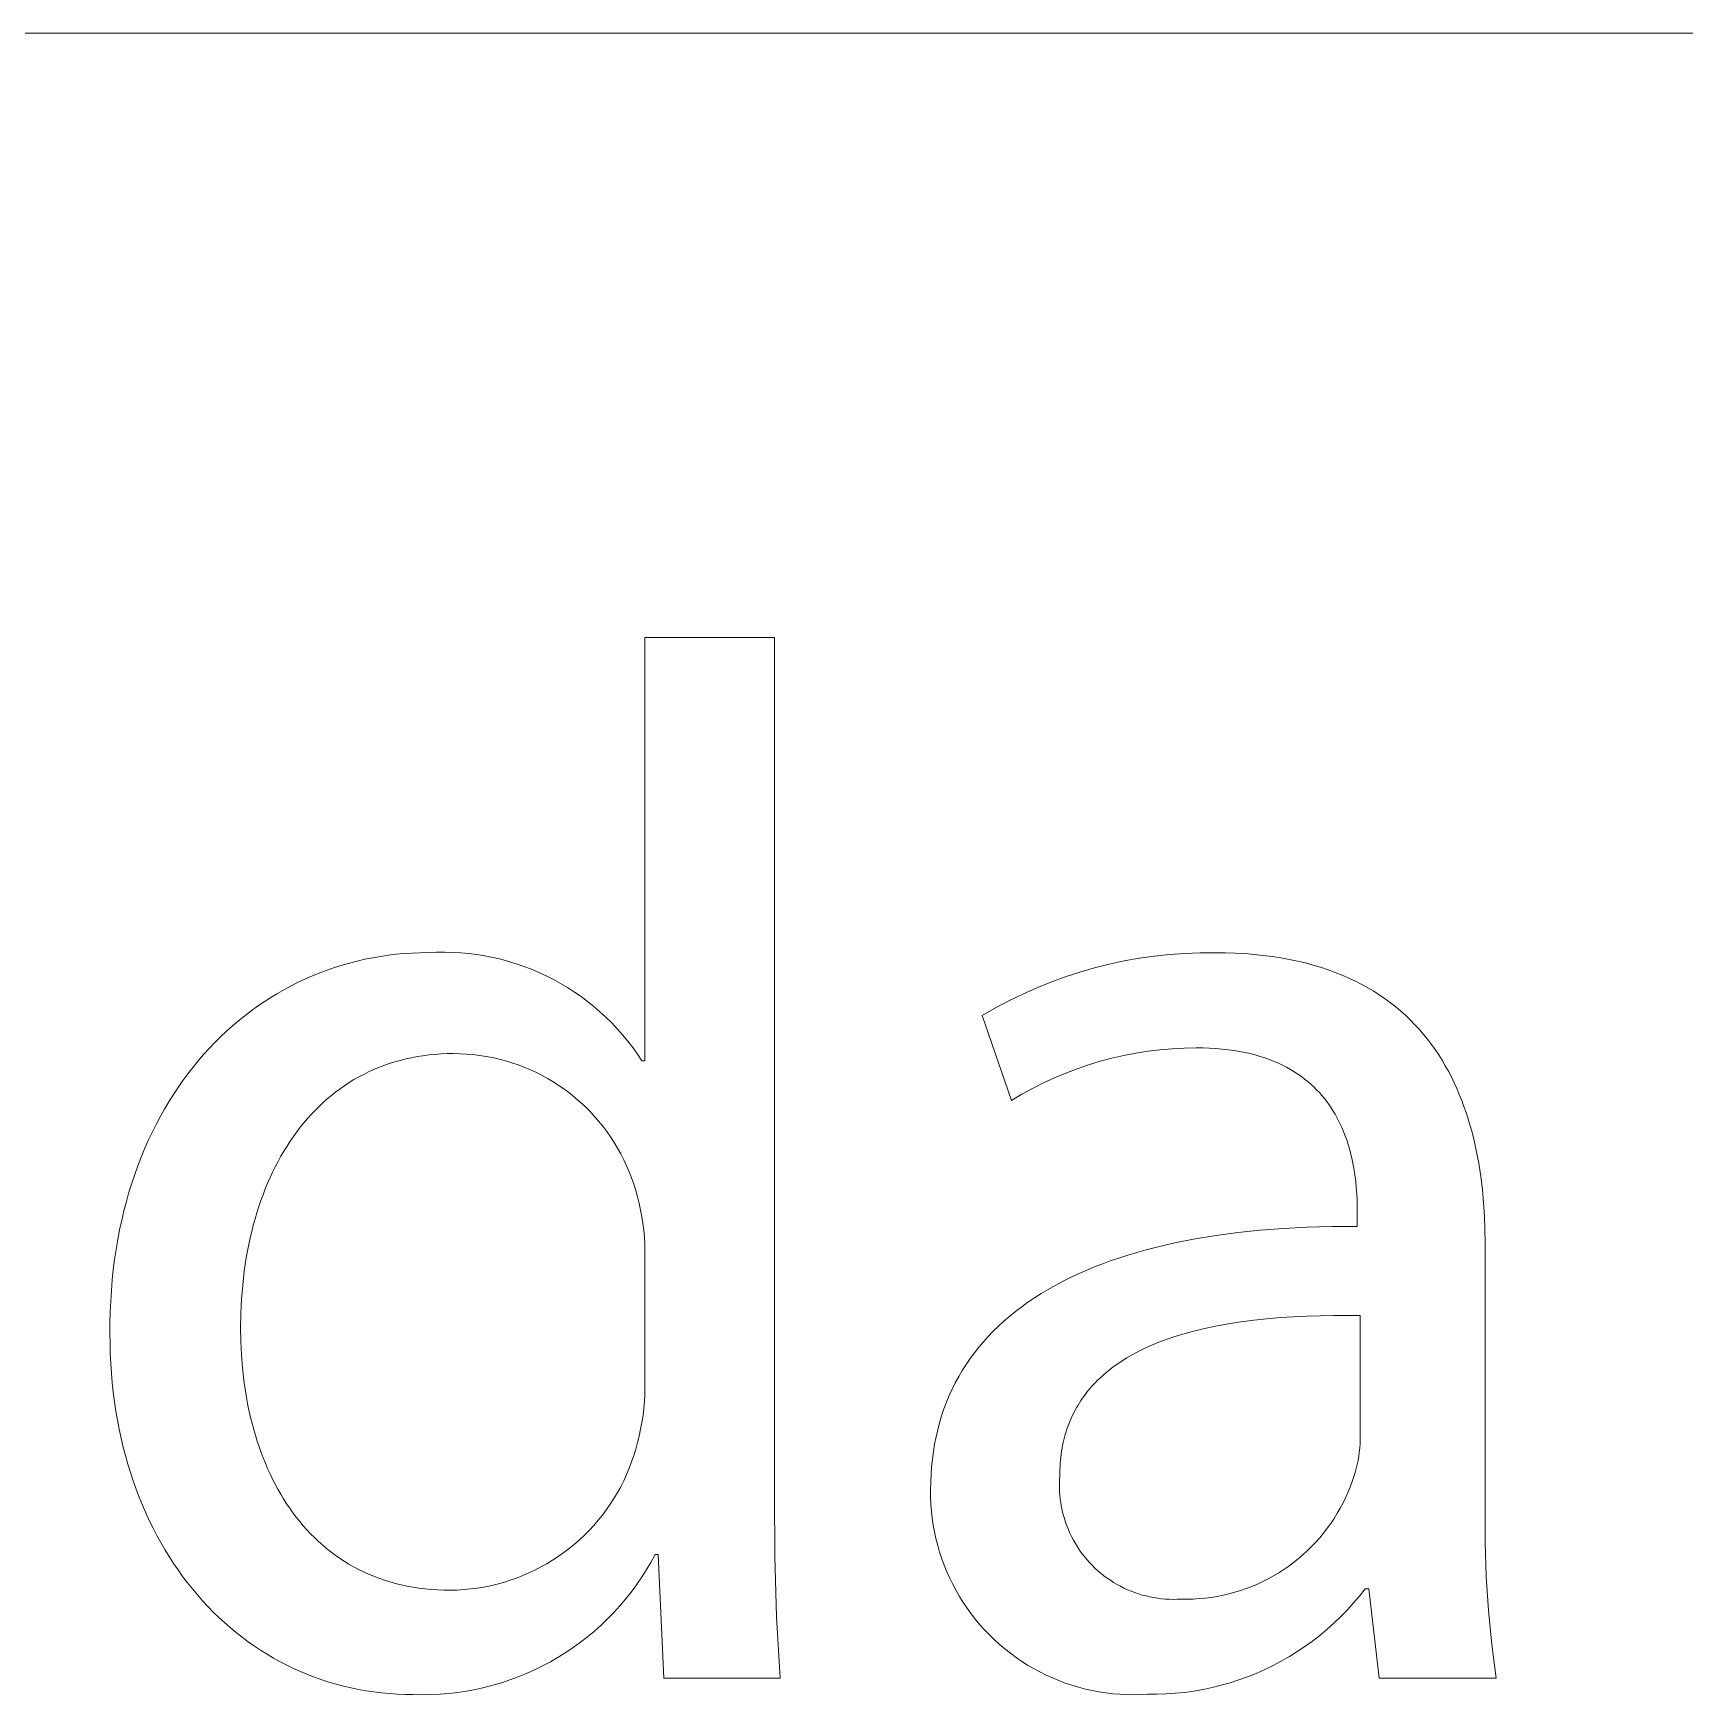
# Model space of a CAD drawing. Header units: millimetres. Extents: x 1434 to 4837, y 1889 to 4267.
# Drawn here: x 4726.38 to 4764.75, y 2231.3 to 2269.9 of the extents above; entities that cross this region are included whole.
import ezdxf

# ---------------------------------------------------------------- set-up
doc = ezdxf.new("R2010")
doc.units = ezdxf.units.MM
doc.header["$MEASUREMENT"] = 0
doc.layers.add('Domyślny', color=7, linetype='Continuous', true_color=0x000000)

msp = doc.modelspace()

# ---------------------------------------------------------------- linework, layer by layer
at = {"layer": 'Domyślny', "color": 18, "lineweight": 15, "true_color": 0x000000}
for p, q in [((4834.107, 2269.897), (3551.346, 2269.897)), ((4740.589, 2246.025), (4740.589, 2255.86)), ((4740.589, 2255.86), (4743.603, 2255.86)), ((4743.603, 2255.86), (4743.603, 2235.951)), ((4733.378, 2248.193), (4733.552, 2248.248)), ((4733.552, 2248.248), (4733.727, 2248.298)), ((4733.727, 2248.298), (4733.905, 2248.344)), ((4733.905, 2248.344), (4734.083, 2248.385)), ((4734.083, 2248.385), (4734.263, 2248.421)), ((4734.263, 2248.421), (4734.445, 2248.452)), ((4734.445, 2248.452), (4734.627, 2248.479)), ((4734.627, 2248.479), (4734.811, 2248.501)), ((4734.811, 2248.501), (4734.996, 2248.518)), ((4734.996, 2248.518), (4735.182, 2248.53)), ((4735.182, 2248.53), (4735.369, 2248.538)), ((4735.369, 2248.538), (4735.557, 2248.54)), ((4735.557, 2248.54), (4735.745, 2248.549)), ((4735.745, 2248.549), (4735.934, 2248.551)), ((4735.934, 2248.551), (4736.122, 2248.546)), ((4736.122, 2248.546), (4736.31, 2248.535)), ((4736.31, 2248.535), (4736.497, 2248.518)), ((4736.497, 2248.518), (4736.684, 2248.494)), ((4736.684, 2248.494), (4736.87, 2248.464)), ((4736.87, 2248.464), (4737.054, 2248.428)), ((4737.054, 2248.428), (4737.238, 2248.385)), ((4737.238, 2248.385), (4737.419, 2248.336)), ((4737.419, 2248.336), (4737.599, 2248.281)), ((4737.599, 2248.281), (4737.777, 2248.219)), ((4751.034, 2248.185), (4751.379, 2248.271)), ((4751.379, 2248.271), (4751.726, 2248.346)), ((4751.726, 2248.346), (4752.075, 2248.408)), ((4752.075, 2248.408), (4752.427, 2248.459)), ((4752.427, 2248.459), (4752.78, 2248.497)), ((4752.78, 2248.497), (4753.134, 2248.523)), ((4753.134, 2248.523), (4753.489, 2248.537)), ((4753.489, 2248.537), (4753.844, 2248.538)), ((4753.844, 2248.538), (4754.077, 2248.535)), ((4754.077, 2248.535), (4754.305, 2248.528)), ((4754.305, 2248.528), (4754.527, 2248.516)), ((4754.527, 2248.516), (4754.744, 2248.499)), ((4754.744, 2248.499), (4754.955, 2248.477)), ((4754.955, 2248.477), (4755.161, 2248.45)), ((4755.161, 2248.45), (4755.362, 2248.419)), ((4755.362, 2248.419), (4755.558, 2248.384)), ((4755.558, 2248.384), (4755.749, 2248.344)), ((4755.749, 2248.344), (4755.935, 2248.3)), ((4755.935, 2248.3), (4756.115, 2248.252)), ((4756.115, 2248.252), (4756.291, 2248.199)), ((4732.371, 2247.769), (4732.534, 2247.851)), ((4732.534, 2247.851), (4732.699, 2247.929)), ((4732.699, 2247.929), (4732.866, 2248.002)), ((4732.866, 2248.002), (4733.035, 2248.07)), ((4733.035, 2248.07), (4733.206, 2248.134)), ((4733.206, 2248.134), (4733.378, 2248.193)), ((4737.777, 2248.219), (4737.953, 2248.152)), ((4737.953, 2248.152), (4738.126, 2248.079)), ((4738.126, 2248.079), (4738.297, 2247.999)), ((4738.297, 2247.999), (4738.465, 2247.914)), ((4738.465, 2247.914), (4738.63, 2247.823)), ((4749.693, 2247.721), (4750.022, 2247.854)), ((4750.022, 2247.854), (4750.355, 2247.976)), ((4750.355, 2247.976), (4750.693, 2248.086)), ((4750.693, 2248.086), (4751.034, 2248.185)), ((4756.291, 2248.199), (4756.462, 2248.143)), ((4756.462, 2248.143), (4756.628, 2248.082)), ((4756.628, 2248.082), (4756.789, 2248.018)), ((4756.789, 2248.018), (4756.946, 2247.95)), ((4756.946, 2247.95), (4757.098, 2247.878)), ((4757.098, 2247.878), (4757.246, 2247.802)), ((4731.741, 2247.398), (4731.895, 2247.497)), ((4731.895, 2247.497), (4732.052, 2247.592)), ((4732.052, 2247.592), (4732.211, 2247.683)), ((4732.211, 2247.683), (4732.371, 2247.769)), ((4738.63, 2247.823), (4738.791, 2247.727)), ((4738.791, 2247.727), (4738.95, 2247.625)), ((4738.95, 2247.625), (4739.104, 2247.518)), ((4739.104, 2247.518), (4739.255, 2247.405)), ((4749.049, 2247.42), (4749.368, 2247.576)), ((4749.368, 2247.576), (4749.693, 2247.721)), ((4757.246, 2247.802), (4757.389, 2247.723)), ((4757.389, 2247.723), (4757.527, 2247.641)), ((4757.527, 2247.641), (4757.661, 2247.555)), ((4757.661, 2247.555), (4757.791, 2247.465)), ((4757.791, 2247.465), (4757.917, 2247.373)), ((4731.148, 2246.957), (4731.292, 2247.074)), ((4731.292, 2247.074), (4731.439, 2247.186)), ((4731.439, 2247.186), (4731.589, 2247.294)), ((4731.589, 2247.294), (4731.741, 2247.398)), ((4739.255, 2247.405), (4739.402, 2247.288)), ((4739.402, 2247.288), (4739.545, 2247.165)), ((4739.545, 2247.165), (4739.684, 2247.038)), ((4748.428, 2247.076), (4748.735, 2247.254)), ((4749.108, 2245.104), (4748.428, 2247.076)), ((4748.735, 2247.254), (4749.049, 2247.42)), ((4757.917, 2247.373), (4758.038, 2247.277)), ((4758.038, 2247.277), (4758.155, 2247.178)), ((4758.155, 2247.178), (4758.268, 2247.076)), ((4758.268, 2247.076), (4758.377, 2246.972)), ((4730.73, 2246.583), (4730.866, 2246.712)), ((4730.866, 2246.712), (4731.006, 2246.837)), ((4731.006, 2246.837), (4731.148, 2246.957)), ((4739.684, 2247.038), (4739.818, 2246.906)), ((4739.818, 2246.906), (4739.947, 2246.769)), ((4739.947, 2246.769), (4740.072, 2246.628)), ((4758.377, 2246.972), (4758.483, 2246.864)), ((4758.483, 2246.864), (4758.584, 2246.754)), ((4758.584, 2246.754), (4758.681, 2246.641)), ((4730.336, 2246.172), (4730.465, 2246.313)), ((4730.465, 2246.313), (4730.596, 2246.45)), ((4730.596, 2246.45), (4730.73, 2246.583)), ((4740.072, 2246.628), (4740.192, 2246.483)), ((4740.192, 2246.483), (4740.307, 2246.334)), ((4740.307, 2246.334), (4740.416, 2246.181)), ((4752.837, 2246.309), (4752.556, 2246.285)), ((4753.12, 2246.324), (4752.837, 2246.309)), ((4753.402, 2246.328), (4753.12, 2246.324)), ((4753.558, 2246.326), (4753.402, 2246.328)), ((4753.709, 2246.321), (4753.558, 2246.326)), ((4753.856, 2246.312), (4753.709, 2246.321)), ((4753.999, 2246.3), (4753.856, 2246.312)), ((4758.681, 2246.641), (4758.775, 2246.526)), ((4758.775, 2246.526), (4758.864, 2246.408)), ((4758.864, 2246.408), (4758.95, 2246.287)), ((4730.089, 2245.878), (4730.211, 2246.027)), ((4730.211, 2246.027), (4730.336, 2246.172)), ((4734.526, 2245.919), (4734.405, 2245.873)), ((4734.65, 2245.963), (4734.526, 2245.919)), ((4734.775, 2246.002), (4734.65, 2245.963)), ((4734.902, 2246.038), (4734.775, 2246.002)), ((4735.032, 2246.071), (4734.902, 2246.038)), ((4735.163, 2246.099), (4735.032, 2246.071)), ((4735.296, 2246.124), (4735.163, 2246.099)), ((4735.431, 2246.146), (4735.296, 2246.124)), ((4735.568, 2246.163), (4735.431, 2246.146)), ((4735.707, 2246.177), (4735.568, 2246.163)), ((4735.848, 2246.187), (4735.707, 2246.177)), ((4735.991, 2246.193), (4735.848, 2246.187)), ((4736.135, 2246.195), (4735.991, 2246.193)), ((4736.289, 2246.192), (4736.135, 2246.195)), ((4736.443, 2246.184), (4736.289, 2246.192)), ((4736.596, 2246.171), (4736.443, 2246.184)), ((4736.748, 2246.153), (4736.596, 2246.171)), ((4736.9, 2246.129), (4736.748, 2246.153)), ((4737.051, 2246.1), (4736.9, 2246.129)), ((4737.201, 2246.066), (4737.051, 2246.1)), ((4737.35, 2246.026), (4737.201, 2246.066)), ((4737.497, 2245.981), (4737.35, 2246.026)), ((4737.642, 2245.932), (4737.497, 2245.981)), ((4737.786, 2245.877), (4737.642, 2245.932)), ((4740.416, 2246.181), (4740.521, 2246.025)), ((4740.521, 2246.025), (4740.589, 2246.025)), ((4750.899, 2245.936), (4750.631, 2245.844)), ((4751.169, 2246.018), (4750.899, 2245.936)), ((4751.442, 2246.091), (4751.169, 2246.018)), ((4751.718, 2246.154), (4751.442, 2246.091)), ((4751.996, 2246.207), (4751.718, 2246.154)), ((4752.275, 2246.251), (4751.996, 2246.207)), ((4752.556, 2246.285), (4752.275, 2246.251)), ((4754.138, 2246.285), (4753.999, 2246.3)), ((4754.272, 2246.267), (4754.138, 2246.285)), ((4754.403, 2246.245), (4754.272, 2246.267)), ((4754.529, 2246.22), (4754.403, 2246.245)), ((4754.652, 2246.193), (4754.529, 2246.22)), ((4754.771, 2246.162), (4754.652, 2246.193)), ((4754.886, 2246.129), (4754.771, 2246.162)), ((4754.997, 2246.093), (4754.886, 2246.129)), ((4755.105, 2246.055), (4754.997, 2246.093)), ((4755.209, 2246.014), (4755.105, 2246.055)), ((4755.31, 2245.97), (4755.209, 2246.014)), ((4755.407, 2245.925), (4755.31, 2245.97)), ((4755.5, 2245.876), (4755.407, 2245.925)), ((4758.95, 2246.287), (4759.033, 2246.164)), ((4759.033, 2246.164), (4759.112, 2246.039)), ((4759.112, 2246.039), (4759.187, 2245.912)), ((4729.741, 2245.406), (4729.854, 2245.567)), ((4729.854, 2245.567), (4729.97, 2245.724)), ((4729.97, 2245.724), (4730.089, 2245.878)), ((4733.829, 2245.589), (4733.72, 2245.522)), ((4733.94, 2245.652), (4733.829, 2245.589)), ((4734.054, 2245.712), (4733.94, 2245.652)), ((4734.169, 2245.769), (4734.054, 2245.712)), ((4734.286, 2245.823), (4734.169, 2245.769)), ((4734.405, 2245.873), (4734.286, 2245.823)), ((4737.928, 2245.817), (4737.786, 2245.877)), ((4738.067, 2245.752), (4737.928, 2245.817)), ((4738.204, 2245.683), (4738.067, 2245.752)), ((4738.339, 2245.609), (4738.204, 2245.683)), ((4738.471, 2245.53), (4738.339, 2245.609)), ((4738.6, 2245.446), (4738.471, 2245.53)), ((4750.107, 2245.633), (4749.85, 2245.514)), ((4750.367, 2245.743), (4750.107, 2245.633)), ((4750.631, 2245.844), (4750.367, 2245.743)), ((4755.59, 2245.826), (4755.5, 2245.876)), ((4755.677, 2245.774), (4755.59, 2245.826)), ((4755.761, 2245.719), (4755.677, 2245.774)), ((4755.842, 2245.663), (4755.761, 2245.719)), ((4755.919, 2245.604), (4755.842, 2245.663)), ((4755.993, 2245.544), (4755.919, 2245.604)), ((4756.065, 2245.482), (4755.993, 2245.544)), ((4759.187, 2245.912), (4759.259, 2245.783)), ((4759.259, 2245.783), (4759.328, 2245.651)), ((4759.328, 2245.651), (4759.393, 2245.518)), ((4729.526, 2245.073), (4729.632, 2245.242)), ((4729.632, 2245.242), (4729.741, 2245.406)), ((4733.306, 2245.223), (4733.208, 2245.141)), ((4733.406, 2245.303), (4733.306, 2245.223)), ((4733.509, 2245.379), (4733.406, 2245.303)), ((4733.614, 2245.452), (4733.509, 2245.379)), ((4733.72, 2245.522), (4733.614, 2245.452)), ((4738.726, 2245.359), (4738.6, 2245.446)), ((4738.849, 2245.266), (4738.726, 2245.359)), ((4738.969, 2245.17), (4738.849, 2245.266)), ((4739.085, 2245.069), (4738.969, 2245.17)), ((4749.35, 2245.25), (4749.108, 2245.104)), ((4749.598, 2245.386), (4749.35, 2245.25)), ((4749.85, 2245.514), (4749.598, 2245.386)), ((4756.133, 2245.419), (4756.065, 2245.482)), ((4756.198, 2245.353), (4756.133, 2245.419)), ((4756.261, 2245.287), (4756.198, 2245.353)), ((4756.321, 2245.219), (4756.261, 2245.287)), ((4756.378, 2245.149), (4756.321, 2245.219)), ((4756.433, 2245.079), (4756.378, 2245.149)), ((4759.393, 2245.518), (4759.455, 2245.383)), ((4759.455, 2245.383), (4759.513, 2245.246)), ((4759.513, 2245.246), (4759.569, 2245.107)), ((4729.324, 2244.724), (4729.424, 2244.901)), ((4729.424, 2244.901), (4729.526, 2245.073)), ((4732.836, 2244.782), (4732.749, 2244.685)), ((4732.926, 2244.876), (4732.836, 2244.782)), ((4733.018, 2244.967), (4732.926, 2244.876)), ((4733.112, 2245.056), (4733.018, 2244.967)), ((4733.208, 2245.141), (4733.112, 2245.056)), ((4739.198, 2244.965), (4739.085, 2245.069)), ((4739.307, 2244.856), (4739.198, 2244.965)), ((4739.412, 2244.744), (4739.307, 2244.856)), ((4756.485, 2245.007), (4756.433, 2245.079)), ((4756.534, 2244.934), (4756.485, 2245.007)), ((4756.581, 2244.861), (4756.534, 2244.934)), ((4756.626, 2244.786), (4756.581, 2244.861)), ((4756.668, 2244.71), (4756.626, 2244.786)), ((4759.569, 2245.107), (4759.621, 2244.967)), ((4759.621, 2244.967), (4759.671, 2244.826)), ((4759.671, 2244.826), (4759.717, 2244.682)), ((4729.137, 2244.361), (4729.229, 2244.544)), ((4729.229, 2244.544), (4729.324, 2244.724)), ((4732.501, 2244.377), (4732.422, 2244.269)), ((4732.581, 2244.482), (4732.501, 2244.377)), ((4732.664, 2244.585), (4732.581, 2244.482)), ((4732.749, 2244.685), (4732.664, 2244.585)), ((4739.513, 2244.628), (4739.412, 2244.744)), ((4739.61, 2244.509), (4739.513, 2244.628)), ((4739.703, 2244.387), (4739.61, 2244.509)), ((4739.791, 2244.261), (4739.703, 2244.387)), ((4756.708, 2244.634), (4756.668, 2244.71)), ((4756.746, 2244.557), (4756.708, 2244.634)), ((4756.781, 2244.48), (4756.746, 2244.557)), ((4756.815, 2244.402), (4756.781, 2244.48)), ((4756.846, 2244.323), (4756.815, 2244.402)), ((4759.717, 2244.682), (4759.761, 2244.538)), ((4759.761, 2244.538), (4759.801, 2244.392)), ((4759.801, 2244.392), (4759.839, 2244.245)), ((4728.964, 2243.982), (4729.049, 2244.173)), ((4729.049, 2244.173), (4729.137, 2244.361)), ((4732.273, 2244.045), (4732.201, 2243.93)), ((4732.346, 2244.159), (4732.273, 2244.045)), ((4732.422, 2244.269), (4732.346, 2244.159)), ((4739.875, 2244.132), (4739.791, 2244.261)), ((4739.955, 2244.001), (4739.875, 2244.132)), ((4740.03, 2243.866), (4739.955, 2244.001)), ((4756.876, 2244.244), (4756.846, 2244.323)), ((4756.903, 2244.165), (4756.876, 2244.244)), ((4756.929, 2244.086), (4756.903, 2244.165)), ((4756.952, 2244.006), (4756.929, 2244.086)), ((4756.975, 2243.927), (4756.952, 2244.006)), ((4759.839, 2244.245), (4759.874, 2244.097)), ((4759.874, 2244.097), (4759.907, 2243.948)), ((4728.807, 2243.589), (4728.884, 2243.787)), ((4728.884, 2243.787), (4728.964, 2243.982)), ((4732.066, 2243.691), (4732.001, 2243.567)), ((4732.132, 2243.811), (4732.066, 2243.691)), ((4732.201, 2243.93), (4732.132, 2243.811)), ((4740.1, 2243.73), (4740.03, 2243.866)), ((4740.165, 2243.591), (4740.1, 2243.73)), ((4756.995, 2243.848), (4756.975, 2243.927)), ((4757.014, 2243.768), (4756.995, 2243.848)), ((4757.031, 2243.689), (4757.014, 2243.768)), ((4757.061, 2243.532), (4757.031, 2243.689)), ((4759.907, 2243.948), (4759.936, 2243.798)), ((4759.936, 2243.798), (4759.964, 2243.646)), ((4759.964, 2243.646), (4760.011, 2243.342)), ((4728.665, 2243.181), (4728.734, 2243.387)), ((4728.734, 2243.387), (4728.807, 2243.589)), ((4731.88, 2243.314), (4731.822, 2243.184)), ((4731.939, 2243.442), (4731.88, 2243.314)), ((4732.001, 2243.567), (4731.939, 2243.442)), ((4740.226, 2243.449), (4740.165, 2243.591)), ((4740.281, 2243.306), (4740.226, 2243.449)), ((4740.332, 2243.161), (4740.281, 2243.306)), ((4757.085, 2243.377), (4757.061, 2243.532)), ((4757.105, 2243.224), (4757.085, 2243.377)), ((4757.119, 2243.075), (4757.105, 2243.224)), ((4760.011, 2243.342), (4760.048, 2243.035)), ((4728.54, 2242.76), (4728.6, 2242.972)), ((4728.6, 2242.972), (4728.665, 2243.181)), ((4731.715, 2242.916), (4731.665, 2242.779)), ((4731.768, 2243.051), (4731.715, 2242.916)), ((4731.822, 2243.184), (4731.768, 2243.051)), ((4740.377, 2243.014), (4740.332, 2243.161)), ((4740.418, 2242.865), (4740.377, 2243.014)), ((4740.453, 2242.716), (4740.418, 2242.865)), ((4757.13, 2242.929), (4757.119, 2243.075)), ((4757.137, 2242.788), (4757.13, 2242.929)), ((4760.048, 2243.035), (4760.076, 2242.727)), ((4728.431, 2242.324), (4728.483, 2242.543)), ((4728.483, 2242.543), (4728.54, 2242.76)), ((4731.573, 2242.499), (4731.53, 2242.356)), ((4731.618, 2242.64), (4731.573, 2242.499)), ((4731.665, 2242.779), (4731.618, 2242.64)), ((4740.488, 2242.561), (4740.453, 2242.716)), ((4740.518, 2242.405), (4740.488, 2242.561)), ((4757.141, 2242.651), (4757.137, 2242.788)), ((4757.142, 2242.521), (4757.141, 2242.651)), ((4757.142, 2242.181), (4757.142, 2242.521)), ((4760.076, 2242.727), (4760.096, 2242.417)), ((4728.34, 2241.875), (4728.383, 2242.101)), ((4728.383, 2242.101), (4728.431, 2242.324)), ((4731.452, 2242.063), (4731.417, 2241.914)), ((4731.49, 2242.21), (4731.452, 2242.063)), ((4731.53, 2242.356), (4731.49, 2242.21)), ((4740.543, 2242.249), (4740.518, 2242.405)), ((4740.563, 2242.091), (4740.543, 2242.249)), ((4740.577, 2241.933), (4740.563, 2242.091)), ((4754.366, 2242.036), (4754.887, 2242.09)), ((4754.887, 2242.09), (4755.426, 2242.132)), ((4755.426, 2242.132), (4755.981, 2242.161)), ((4755.981, 2242.161), (4756.553, 2242.178)), ((4756.553, 2242.178), (4757.142, 2242.181)), ((4760.096, 2242.417), (4760.107, 2242.106)), ((4760.107, 2242.106), (4760.111, 2241.796)), ((4728.301, 2241.645), (4728.34, 2241.875)), ((4731.385, 2241.763), (4731.355, 2241.61)), ((4731.417, 2241.914), (4731.385, 2241.763)), ((4740.586, 2241.775), (4740.577, 2241.933)), ((4740.59, 2241.617), (4740.586, 2241.775)), ((4752.235, 2241.635), (4752.454, 2241.692)), ((4752.454, 2241.692), (4752.906, 2241.797)), ((4752.906, 2241.797), (4753.375, 2241.889)), ((4753.375, 2241.889), (4753.862, 2241.969)), ((4753.862, 2241.969), (4754.366, 2242.036)), ((4760.111, 2241.796), (4760.111, 2235.631)), ((4728.237, 2241.176), (4728.267, 2241.412)), ((4728.267, 2241.412), (4728.301, 2241.645)), ((4731.302, 2241.298), (4731.28, 2241.14)), ((4731.327, 2241.455), (4731.302, 2241.298)), ((4731.355, 2241.61), (4731.327, 2241.455)), ((4740.589, 2241.458), (4740.59, 2241.617)), ((4740.589, 2238.602), (4740.589, 2241.458)), ((4751.014, 2241.23), (4751.206, 2241.305)), ((4751.206, 2241.305), (4751.403, 2241.377)), ((4751.403, 2241.377), (4751.604, 2241.446)), ((4751.604, 2241.446), (4751.81, 2241.512)), ((4751.81, 2241.512), (4752.02, 2241.575)), ((4752.02, 2241.575), (4752.235, 2241.635)), ((4728.191, 2240.693), (4728.212, 2240.936)), ((4728.212, 2240.936), (4728.237, 2241.176)), ((4731.28, 2241.14), (4731.243, 2240.818)), ((4750.121, 2240.809), (4750.29, 2240.899)), ((4750.29, 2240.899), (4750.464, 2240.986)), ((4750.464, 2240.986), (4750.643, 2241.07)), ((4750.643, 2241.07), (4750.826, 2241.152)), ((4750.826, 2241.152), (4751.014, 2241.23)), ((4728.176, 2240.447), (4728.191, 2240.693)), ((4731.243, 2240.818), (4731.216, 2240.49)), ((4749.49, 2240.419), (4749.641, 2240.521)), ((4749.641, 2240.521), (4749.796, 2240.62)), ((4749.796, 2240.62), (4749.956, 2240.716)), ((4749.956, 2240.716), (4750.121, 2240.809)), ((4728.159, 2239.946), (4728.165, 2240.198)), ((4728.165, 2240.198), (4728.176, 2240.447)), ((4731.2, 2240.155), (4731.195, 2239.815)), ((4731.216, 2240.49), (4731.2, 2240.155)), ((4749.066, 2240.096), (4749.203, 2240.207)), ((4749.203, 2240.207), (4749.344, 2240.314)), ((4749.344, 2240.314), (4749.49, 2240.419)), ((4728.158, 2239.69), (4728.159, 2239.946)), ((4731.195, 2239.815), (4731.2, 2239.505)), ((4748.567, 2239.625), (4748.685, 2239.747)), ((4748.685, 2239.747), (4748.807, 2239.866)), ((4748.807, 2239.866), (4748.934, 2239.983)), ((4748.934, 2239.983), (4749.066, 2240.096)), ((4753.562, 2239.804), (4753.283, 2239.734)), ((4753.848, 2239.865), (4753.562, 2239.804)), ((4754.14, 2239.919), (4753.848, 2239.865)), ((4754.437, 2239.965), (4754.14, 2239.919)), ((4754.738, 2240.004), (4754.437, 2239.965)), ((4755.042, 2240.037), (4754.738, 2240.004)), ((4755.35, 2240.063), (4755.042, 2240.037)), ((4755.659, 2240.083), (4755.35, 2240.063)), ((4755.97, 2240.098), (4755.659, 2240.083)), ((4756.592, 2240.112), (4755.97, 2240.098)), ((4757.21, 2240.107), (4756.592, 2240.112)), ((4757.21, 2237.229), (4757.21, 2240.107)), ((4728.16, 2239.457), (4728.158, 2239.69)), ((4728.167, 2239.225), (4728.16, 2239.457)), ((4731.2, 2239.505), (4731.214, 2239.199)), ((4748.244, 2239.242), (4748.347, 2239.372)), ((4748.347, 2239.372), (4748.455, 2239.5)), ((4748.455, 2239.5), (4748.567, 2239.625)), ((4752.246, 2239.367), (4752.127, 2239.31)), ((4752.368, 2239.421), (4752.246, 2239.367)), ((4752.492, 2239.473), (4752.368, 2239.421)), ((4752.618, 2239.522), (4752.492, 2239.473)), ((4752.747, 2239.569), (4752.618, 2239.522)), ((4752.878, 2239.613), (4752.747, 2239.569)), ((4753.011, 2239.656), (4752.878, 2239.613)), ((4753.146, 2239.696), (4753.011, 2239.656)), ((4753.283, 2239.734), (4753.146, 2239.696)), ((4728.178, 2238.997), (4728.167, 2239.225)), ((4728.193, 2238.771), (4728.178, 2238.997)), ((4731.214, 2239.199), (4731.237, 2238.897)), ((4747.964, 2238.833), (4748.052, 2238.972)), ((4748.052, 2238.972), (4748.146, 2239.108)), ((4748.146, 2239.108), (4748.244, 2239.242)), ((4751.575, 2238.989), (4751.473, 2238.916)), ((4751.679, 2239.058), (4751.575, 2238.989)), ((4751.787, 2239.125), (4751.679, 2239.058)), ((4751.898, 2239.189), (4751.787, 2239.125)), ((4752.011, 2239.251), (4751.898, 2239.189)), ((4752.127, 2239.31), (4752.011, 2239.251)), ((4728.213, 2238.547), (4728.193, 2238.771)), ((4731.237, 2238.897), (4731.271, 2238.6)), ((4731.271, 2238.6), (4731.313, 2238.308)), ((4740.591, 2238.439), (4740.589, 2238.602)), ((4747.802, 2238.546), (4747.88, 2238.691)), ((4747.88, 2238.691), (4747.964, 2238.833)), ((4751.101, 2238.598), (4751.059, 2238.555)), ((4751.145, 2238.641), (4751.101, 2238.598)), ((4751.189, 2238.682), (4751.145, 2238.641)), ((4751.234, 2238.723), (4751.189, 2238.682)), ((4751.28, 2238.763), (4751.234, 2238.723)), ((4751.327, 2238.802), (4751.28, 2238.763)), ((4751.375, 2238.841), (4751.327, 2238.802)), ((4751.473, 2238.916), (4751.375, 2238.841)), ((4728.237, 2238.326), (4728.213, 2238.547)), ((4728.265, 2238.108), (4728.237, 2238.326)), ((4731.313, 2238.308), (4731.338, 2238.163)), ((4740.58, 2238.114), (4740.588, 2238.277)), ((4740.588, 2238.277), (4740.591, 2238.439)), ((4747.596, 2238.096), (4747.66, 2238.249)), ((4747.66, 2238.249), (4747.728, 2238.399)), ((4747.728, 2238.399), (4747.802, 2238.546)), ((4750.787, 2238.233), (4750.752, 2238.184)), ((4750.823, 2238.281), (4750.787, 2238.233)), ((4750.86, 2238.329), (4750.823, 2238.281)), ((4750.898, 2238.376), (4750.86, 2238.329)), ((4750.936, 2238.422), (4750.898, 2238.376)), ((4750.976, 2238.467), (4750.936, 2238.422)), ((4751.017, 2238.512), (4750.976, 2238.467)), ((4751.059, 2238.555), (4751.017, 2238.512)), ((4728.298, 2237.892), (4728.265, 2238.108)), ((4728.334, 2237.679), (4728.298, 2237.892)), ((4731.338, 2238.163), (4731.366, 2238.02)), ((4731.366, 2238.02), (4731.395, 2237.879)), ((4731.395, 2237.879), (4731.428, 2237.739)), ((4740.546, 2237.79), (4740.565, 2237.952)), ((4740.565, 2237.952), (4740.58, 2238.114)), ((4747.484, 2237.782), (4747.537, 2237.94)), ((4747.537, 2237.94), (4747.596, 2238.096)), ((4750.537, 2237.817), (4750.511, 2237.761)), ((4750.565, 2237.872), (4750.537, 2237.817)), ((4750.593, 2237.926), (4750.565, 2237.872)), ((4750.623, 2237.979), (4750.593, 2237.926)), ((4750.654, 2238.031), (4750.623, 2237.979)), ((4750.685, 2238.083), (4750.654, 2238.031)), ((4750.718, 2238.134), (4750.685, 2238.083)), ((4750.752, 2238.184), (4750.718, 2238.134)), ((4728.375, 2237.469), (4728.334, 2237.679)), ((4728.419, 2237.261), (4728.375, 2237.469)), ((4731.428, 2237.739), (4731.462, 2237.6)), ((4731.462, 2237.6), (4731.499, 2237.463)), ((4731.499, 2237.463), (4731.538, 2237.328)), ((4740.453, 2237.311), (4740.489, 2237.469)), ((4740.489, 2237.469), (4740.52, 2237.629)), ((4740.52, 2237.629), (4740.546, 2237.79)), ((4747.353, 2237.291), (4747.392, 2237.457)), ((4747.392, 2237.457), (4747.435, 2237.621)), ((4747.435, 2237.621), (4747.484, 2237.782)), ((4750.395, 2237.47), (4750.376, 2237.41)), ((4750.416, 2237.53), (4750.395, 2237.47)), ((4750.438, 2237.589), (4750.416, 2237.53)), ((4750.461, 2237.648), (4750.438, 2237.589)), ((4750.485, 2237.705), (4750.461, 2237.648)), ((4750.511, 2237.761), (4750.485, 2237.705)), ((4728.468, 2237.056), (4728.419, 2237.261)), ((4728.52, 2236.855), (4728.468, 2237.056)), ((4731.538, 2237.328), (4731.58, 2237.194)), ((4731.58, 2237.194), (4731.624, 2237.062)), ((4731.624, 2237.062), (4731.67, 2236.932)), ((4740.377, 2237.006), (4740.418, 2237.158)), ((4740.418, 2237.158), (4740.453, 2237.311)), ((4747.291, 2236.95), (4747.32, 2237.122)), ((4747.32, 2237.122), (4747.353, 2237.291)), ((4750.295, 2237.093), (4750.283, 2237.026)), ((4750.309, 2237.158), (4750.295, 2237.093)), ((4750.324, 2237.222), (4750.309, 2237.158)), ((4750.34, 2237.285), (4750.324, 2237.222)), ((4750.357, 2237.348), (4750.34, 2237.285)), ((4750.376, 2237.41), (4750.357, 2237.348)), ((4757.2, 2237.035), (4757.206, 2237.132)), ((4757.206, 2237.132), (4757.21, 2237.229)), ((4728.576, 2236.656), (4728.52, 2236.855)), ((4728.636, 2236.46), (4728.576, 2236.656)), ((4731.67, 2236.932), (4731.719, 2236.804)), ((4731.719, 2236.804), (4731.77, 2236.677)), ((4731.77, 2236.677), (4731.823, 2236.553)), ((4740.224, 2236.561), (4740.28, 2236.708)), ((4740.28, 2236.708), (4740.331, 2236.856)), ((4740.331, 2236.856), (4740.377, 2237.006)), ((4747.25, 2236.598), (4747.268, 2236.775)), ((4747.268, 2236.775), (4747.291, 2236.95)), ((4750.24, 2236.682), (4750.236, 2236.611)), ((4750.246, 2236.753), (4750.24, 2236.682)), ((4750.254, 2236.823), (4750.246, 2236.753)), ((4750.262, 2236.892), (4750.254, 2236.823)), ((4750.272, 2236.959), (4750.262, 2236.892)), ((4750.283, 2237.026), (4750.272, 2236.959)), ((4757.14, 2236.65), (4757.159, 2236.745)), ((4757.159, 2236.745), (4757.176, 2236.841)), ((4757.176, 2236.841), (4757.189, 2236.938)), ((4757.189, 2236.938), (4757.2, 2237.035)), ((4728.7, 2236.267), (4728.636, 2236.46)), ((4728.767, 2236.077), (4728.7, 2236.267)), ((4731.823, 2236.553), (4731.879, 2236.43)), ((4731.879, 2236.43), (4731.937, 2236.31)), ((4731.937, 2236.31), (4731.998, 2236.191)), ((4740.026, 2236.134), (4740.097, 2236.274)), ((4740.097, 2236.274), (4740.163, 2236.417)), ((4740.163, 2236.417), (4740.224, 2236.561)), ((4747.229, 2236.236), (4747.237, 2236.418)), ((4747.237, 2236.418), (4747.25, 2236.598)), ((4750.224, 2236.299), (4750.221, 2236.208)), ((4750.23, 2236.39), (4750.224, 2236.299)), ((4750.232, 2236.538), (4750.23, 2236.465)), ((4750.23, 2236.465), (4750.23, 2236.39)), ((4750.236, 2236.611), (4750.232, 2236.538)), ((4756.981, 2236.146), (4757.029, 2236.277)), ((4757.029, 2236.277), (4757.061, 2236.369)), ((4757.061, 2236.369), (4757.09, 2236.462)), ((4757.09, 2236.462), (4757.117, 2236.555)), ((4757.117, 2236.555), (4757.14, 2236.65)), ((4728.838, 2235.89), (4728.767, 2236.077)), ((4728.913, 2235.707), (4728.838, 2235.89)), ((4731.998, 2236.191), (4732.061, 2236.075)), ((4732.061, 2236.075), (4732.126, 2235.961)), ((4732.126, 2235.961), (4732.194, 2235.849)), ((4739.87, 2235.862), (4739.951, 2235.997)), ((4739.951, 2235.997), (4740.026, 2236.134)), ((4743.603, 2235.951), (4743.607, 2234.53)), ((4747.227, 2236.05), (4747.229, 2236.236)), ((4747.228, 2235.889), (4747.227, 2236.05)), ((4747.235, 2235.727), (4747.228, 2235.889)), ((4750.221, 2236.208), (4750.221, 2236.117)), ((4750.221, 2236.117), (4750.224, 2236.025)), ((4750.224, 2236.025), (4750.231, 2235.934)), ((4750.231, 2235.934), (4750.24, 2235.843)), ((4756.811, 2235.762), (4756.872, 2235.888)), ((4756.872, 2235.888), (4756.929, 2236.016)), ((4756.929, 2236.016), (4756.981, 2236.146)), ((4728.992, 2235.526), (4728.913, 2235.707)), ((4729.073, 2235.349), (4728.992, 2235.526)), ((4732.194, 2235.849), (4732.264, 2235.739)), ((4732.264, 2235.739), (4732.337, 2235.632)), ((4732.337, 2235.632), (4732.411, 2235.527)), ((4732.411, 2235.527), (4732.489, 2235.425)), ((4739.601, 2235.476), (4739.695, 2235.602)), ((4739.695, 2235.602), (4739.785, 2235.73)), ((4739.785, 2235.73), (4739.87, 2235.862)), ((4747.247, 2235.565), (4747.235, 2235.727)), ((4747.265, 2235.404), (4747.247, 2235.565)), ((4750.24, 2235.843), (4750.253, 2235.753)), ((4750.253, 2235.753), (4750.269, 2235.663)), ((4750.269, 2235.663), (4750.288, 2235.574)), ((4750.288, 2235.574), (4750.31, 2235.485)), ((4756.603, 2235.398), (4756.676, 2235.517)), ((4756.676, 2235.517), (4756.746, 2235.638)), ((4756.746, 2235.638), (4756.811, 2235.762)), ((4760.111, 2235.631), (4760.112, 2234.84)), ((4729.159, 2235.174), (4729.073, 2235.349)), ((4729.247, 2235.004), (4729.159, 2235.174)), ((4732.489, 2235.425), (4732.568, 2235.325)), ((4732.568, 2235.325), (4732.65, 2235.227)), ((4732.65, 2235.227), (4732.735, 2235.132)), ((4732.735, 2235.132), (4732.822, 2235.04)), ((4739.183, 2235.009), (4739.294, 2235.12)), ((4739.294, 2235.12), (4739.4, 2235.235)), ((4739.4, 2235.235), (4739.503, 2235.354)), ((4739.503, 2235.354), (4739.601, 2235.476)), ((4747.289, 2235.244), (4747.265, 2235.404)), ((4747.318, 2235.085), (4747.289, 2235.244)), ((4750.31, 2235.485), (4750.335, 2235.397)), ((4750.335, 2235.397), (4750.363, 2235.31)), ((4750.363, 2235.31), (4750.394, 2235.224)), ((4750.394, 2235.224), (4750.428, 2235.14)), ((4750.428, 2235.14), (4750.465, 2235.056)), ((4756.358, 2235.057), (4756.443, 2235.168)), ((4756.443, 2235.168), (4756.525, 2235.281)), ((4756.525, 2235.281), (4756.603, 2235.398)), ((4729.339, 2234.836), (4729.247, 2235.004)), ((4729.435, 2234.672), (4729.339, 2234.836)), ((4732.822, 2235.04), (4732.911, 2234.951)), ((4732.911, 2234.951), (4733.002, 2234.864)), ((4733.002, 2234.864), (4733.096, 2234.78)), ((4733.096, 2234.78), (4733.193, 2234.698)), ((4738.829, 2234.699), (4738.951, 2234.798)), ((4738.951, 2234.798), (4739.069, 2234.901)), ((4739.069, 2234.901), (4739.183, 2235.009)), ((4747.352, 2234.927), (4747.318, 2235.085)), ((4747.392, 2234.77), (4747.352, 2234.927)), ((4747.438, 2234.614), (4747.392, 2234.77)), ((4750.465, 2235.056), (4750.504, 2234.974)), ((4750.504, 2234.974), (4750.547, 2234.893)), ((4750.547, 2234.893), (4750.592, 2234.814)), ((4750.592, 2234.814), (4750.64, 2234.736)), ((4750.64, 2234.736), (4750.691, 2234.66)), ((4755.98, 2234.645), (4756.079, 2234.743)), ((4756.079, 2234.743), (4756.176, 2234.844)), ((4756.176, 2234.844), (4756.269, 2234.949)), ((4756.269, 2234.949), (4756.358, 2235.057)), ((4760.112, 2234.84), (4760.138, 2234.049)), ((4729.533, 2234.511), (4729.435, 2234.672)), ((4729.635, 2234.353), (4729.533, 2234.511)), ((4729.74, 2234.2), (4729.635, 2234.353)), ((4733.193, 2234.698), (4733.292, 2234.62)), ((4733.292, 2234.62), (4733.393, 2234.545)), ((4733.393, 2234.545), (4733.496, 2234.472)), ((4733.496, 2234.472), (4733.602, 2234.403)), ((4733.602, 2234.403), (4733.71, 2234.337)), ((4738.174, 2234.269), (4738.311, 2234.346)), ((4738.311, 2234.346), (4738.445, 2234.427)), ((4738.445, 2234.427), (4738.576, 2234.513)), ((4738.576, 2234.513), (4738.705, 2234.604)), ((4738.705, 2234.604), (4738.829, 2234.699)), ((4740.727, 2234.375), (4740.621, 2234.197)), ((4740.827, 2234.557), (4740.727, 2234.375)), ((4740.895, 2234.557), (4740.827, 2234.557)), ((4741.031, 2231.69), (4740.895, 2234.557)), ((4743.607, 2234.53), (4743.648, 2233.109)), ((4747.488, 2234.461), (4747.438, 2234.614)), ((4747.544, 2234.309), (4747.488, 2234.461)), ((4750.691, 2234.66), (4750.744, 2234.586)), ((4750.744, 2234.586), (4750.8, 2234.514)), ((4750.8, 2234.514), (4750.858, 2234.443)), ((4750.858, 2234.443), (4750.919, 2234.375)), ((4750.919, 2234.375), (4750.982, 2234.309)), ((4755.549, 2234.288), (4755.661, 2234.372)), ((4755.661, 2234.372), (4755.77, 2234.459)), ((4755.77, 2234.459), (4755.877, 2234.55)), ((4755.877, 2234.55), (4755.98, 2234.645)), ((4729.848, 2234.049), (4729.74, 2234.2)), ((4729.959, 2233.902), (4729.848, 2234.049)), ((4733.71, 2234.337), (4733.821, 2234.274)), ((4733.821, 2234.274), (4733.934, 2234.214)), ((4733.934, 2234.214), (4734.049, 2234.157)), ((4734.049, 2234.157), (4734.167, 2234.104)), ((4734.167, 2234.104), (4734.287, 2234.053)), ((4734.287, 2234.053), (4734.41, 2234.007)), ((4734.41, 2234.007), (4734.535, 2233.964)), ((4734.535, 2233.964), (4734.662, 2233.924)), ((4737.305, 2233.912), (4737.455, 2233.959)), ((4737.455, 2233.959), (4737.603, 2234.011)), ((4737.603, 2234.011), (4737.749, 2234.068)), ((4737.749, 2234.068), (4737.893, 2234.13)), ((4737.893, 2234.13), (4738.035, 2234.197)), ((4738.035, 2234.197), (4738.174, 2234.269)), ((4740.509, 2234.022), (4740.391, 2233.851)), ((4740.621, 2234.197), (4740.509, 2234.022)), ((4747.605, 2234.159), (4747.544, 2234.309)), ((4747.671, 2234.011), (4747.605, 2234.159)), ((4747.742, 2233.866), (4747.671, 2234.011)), ((4750.982, 2234.309), (4751.047, 2234.245)), ((4751.047, 2234.245), (4751.114, 2234.183)), ((4751.114, 2234.183), (4751.184, 2234.124)), ((4751.184, 2234.124), (4751.255, 2234.067)), ((4751.255, 2234.067), (4751.328, 2234.012)), ((4751.328, 2234.012), (4751.404, 2233.96)), ((4751.404, 2233.96), (4751.481, 2233.911)), ((4754.948, 2233.931), (4755.073, 2233.994)), ((4755.073, 2233.994), (4755.196, 2234.061)), ((4755.196, 2234.061), (4755.316, 2234.133)), ((4755.316, 2234.133), (4755.434, 2234.208)), ((4755.434, 2234.208), (4755.549, 2234.288)), ((4760.138, 2234.049), (4760.19, 2233.26)), ((4730.073, 2233.759), (4729.959, 2233.902)), ((4730.19, 2233.619), (4730.073, 2233.759)), ((4730.311, 2233.483), (4730.19, 2233.619)), ((4734.662, 2233.924), (4734.792, 2233.888)), ((4734.792, 2233.888), (4734.924, 2233.855)), ((4734.924, 2233.855), (4735.059, 2233.826)), ((4735.059, 2233.826), (4735.196, 2233.801)), ((4735.196, 2233.801), (4735.335, 2233.779)), ((4735.335, 2233.779), (4735.477, 2233.762)), ((4735.477, 2233.762), (4735.621, 2233.748)), ((4735.621, 2233.748), (4735.767, 2233.738)), ((4735.767, 2233.738), (4735.916, 2233.732)), ((4735.916, 2233.732), (4736.067, 2233.73)), ((4736.067, 2233.73), (4736.224, 2233.734)), ((4736.224, 2233.734), (4736.381, 2233.743)), ((4736.381, 2233.743), (4736.537, 2233.758)), ((4736.537, 2233.758), (4736.693, 2233.778)), ((4736.693, 2233.778), (4736.847, 2233.803)), ((4736.847, 2233.803), (4737.001, 2233.834)), ((4737.001, 2233.834), (4737.154, 2233.871)), ((4737.154, 2233.871), (4737.305, 2233.912)), ((4740.268, 2233.684), (4740.139, 2233.522)), ((4740.391, 2233.851), (4740.268, 2233.684)), ((4747.819, 2233.723), (4747.742, 2233.866)), ((4747.9, 2233.582), (4747.819, 2233.723)), ((4747.985, 2233.445), (4747.9, 2233.582)), ((4751.481, 2233.911), (4751.559, 2233.865)), ((4751.559, 2233.865), (4751.639, 2233.821)), ((4751.639, 2233.821), (4751.721, 2233.78)), ((4751.721, 2233.78), (4751.804, 2233.742)), ((4751.804, 2233.742), (4751.888, 2233.706)), ((4751.888, 2233.706), (4751.973, 2233.674)), ((4751.973, 2233.674), (4752.06, 2233.644)), ((4752.06, 2233.644), (4752.147, 2233.618)), ((4752.147, 2233.618), (4752.236, 2233.595)), ((4752.236, 2233.595), (4752.325, 2233.574)), ((4752.325, 2233.574), (4752.414, 2233.557)), ((4753.749, 2233.563), (4753.887, 2233.586)), ((4753.887, 2233.586), (4754.024, 2233.613)), ((4754.024, 2233.613), (4754.161, 2233.644)), ((4754.161, 2233.644), (4754.296, 2233.681)), ((4754.296, 2233.681), (4754.43, 2233.722)), ((4754.43, 2233.722), (4754.562, 2233.767)), ((4754.562, 2233.767), (4754.692, 2233.817)), ((4754.692, 2233.817), (4754.821, 2233.872)), ((4754.821, 2233.872), (4754.948, 2233.931)), ((4757.19, 2233.592), (4757.05, 2233.427)), ((4757.323, 2233.761), (4757.19, 2233.592)), ((4757.414, 2233.761), (4757.323, 2233.761)), ((4757.652, 2231.688), (4757.414, 2233.761)), ((4730.433, 2233.351), (4730.311, 2233.483)), ((4730.559, 2233.222), (4730.433, 2233.351)), ((4730.688, 2233.098), (4730.559, 2233.222)), ((4739.864, 2233.211), (4739.719, 2233.062)), ((4740.004, 2233.364), (4739.864, 2233.211)), ((4740.139, 2233.522), (4740.004, 2233.364)), ((4748.076, 2233.311), (4747.985, 2233.445)), ((4748.171, 2233.18), (4748.076, 2233.311)), ((4748.27, 2233.052), (4748.171, 2233.18)), ((4752.414, 2233.557), (4752.504, 2233.543)), ((4752.504, 2233.543), (4752.595, 2233.532)), ((4752.595, 2233.532), (4752.686, 2233.524)), ((4752.686, 2233.524), (4752.777, 2233.519)), ((4752.777, 2233.519), (4752.869, 2233.517)), ((4752.869, 2233.517), (4752.96, 2233.519)), ((4752.96, 2233.519), (4753.051, 2233.524)), ((4753.051, 2233.524), (4753.191, 2233.522)), ((4753.191, 2233.522), (4753.331, 2233.525)), ((4753.331, 2233.525), (4753.471, 2233.533)), ((4753.471, 2233.533), (4753.61, 2233.546)), ((4753.61, 2233.546), (4753.749, 2233.563)), ((4756.906, 2233.267), (4756.755, 2233.112)), ((4757.05, 2233.427), (4756.906, 2233.267)), ((4760.19, 2233.26), (4760.268, 2232.472)), ((4730.819, 2232.977), (4730.688, 2233.098)), ((4730.953, 2232.86), (4730.819, 2232.977)), ((4731.089, 2232.747), (4730.953, 2232.86)), ((4739.569, 2232.919), (4739.414, 2232.781)), ((4739.719, 2233.062), (4739.569, 2232.919)), ((4743.648, 2233.109), (4743.728, 2231.69)), ((4748.374, 2232.928), (4748.27, 2233.052)), ((4748.482, 2232.807), (4748.374, 2232.928)), ((4748.594, 2232.691), (4748.482, 2232.807)), ((4756.438, 2232.819), (4756.273, 2232.681)), ((4756.599, 2232.963), (4756.438, 2232.819)), ((4756.755, 2233.112), (4756.599, 2232.963)), ((4731.228, 2232.637), (4731.089, 2232.747)), ((4731.37, 2232.532), (4731.228, 2232.637)), ((4731.514, 2232.431), (4731.37, 2232.532)), ((4731.66, 2232.334), (4731.514, 2232.431)), ((4739.091, 2232.52), (4738.923, 2232.399)), ((4739.255, 2232.648), (4739.091, 2232.52)), ((4739.414, 2232.781), (4739.255, 2232.648)), ((4748.711, 2232.578), (4748.594, 2232.691)), ((4748.83, 2232.469), (4748.711, 2232.578)), ((4748.954, 2232.364), (4748.83, 2232.469)), ((4755.927, 2232.422), (4755.748, 2232.302)), ((4756.102, 2232.548), (4755.927, 2232.422)), ((4756.273, 2232.681), (4756.102, 2232.548)), ((4760.268, 2232.472), (4760.371, 2231.688)), ((4731.809, 2232.241), (4731.66, 2232.334)), ((4731.96, 2232.152), (4731.809, 2232.241)), ((4732.114, 2232.067), (4731.96, 2232.152)), ((4732.269, 2231.987), (4732.114, 2232.067)), ((4738.395, 2232.069), (4738.212, 2231.971)), ((4738.575, 2232.173), (4738.395, 2232.069)), ((4738.751, 2232.283), (4738.575, 2232.173)), ((4738.923, 2232.399), (4738.751, 2232.283)), ((4749.081, 2232.264), (4748.954, 2232.364)), ((4749.212, 2232.168), (4749.081, 2232.264)), ((4749.345, 2232.077), (4749.212, 2232.168)), ((4749.482, 2231.99), (4749.345, 2232.077)), ((4755.377, 2232.08), (4755.186, 2231.98)), ((4755.565, 2232.188), (4755.377, 2232.08)), ((4755.748, 2232.302), (4755.565, 2232.188)), ((4732.427, 2231.911), (4732.269, 2231.987)), ((4732.587, 2231.839), (4732.427, 2231.911)), ((4732.749, 2231.771), (4732.587, 2231.839)), ((4732.913, 2231.708), (4732.749, 2231.771)), ((4733.079, 2231.649), (4732.913, 2231.708)), ((4733.247, 2231.595), (4733.079, 2231.649)), ((4737.45, 2231.644), (4737.253, 2231.579)), ((4737.645, 2231.716), (4737.45, 2231.644)), ((4737.837, 2231.795), (4737.645, 2231.716)), ((4738.026, 2231.88), (4737.837, 2231.795)), ((4738.212, 2231.971), (4738.026, 2231.88)), ((4743.728, 2231.69), (4741.031, 2231.69)), ((4749.622, 2231.908), (4749.482, 2231.99)), ((4749.764, 2231.831), (4749.622, 2231.908)), ((4749.909, 2231.759), (4749.764, 2231.831)), ((4750.056, 2231.692), (4749.909, 2231.759)), ((4750.206, 2231.63), (4750.056, 2231.692)), ((4754.391, 2231.645), (4754.186, 2231.578)), ((4754.594, 2231.718), (4754.391, 2231.645)), ((4754.795, 2231.798), (4754.594, 2231.718)), ((4754.992, 2231.886), (4754.795, 2231.798)), ((4755.186, 2231.98), (4754.992, 2231.886)), ((4760.371, 2231.688), (4757.652, 2231.688)), ((4733.416, 2231.545), (4733.247, 2231.595)), ((4733.588, 2231.5), (4733.416, 2231.545)), ((4733.761, 2231.46), (4733.588, 2231.5)), ((4733.936, 2231.424), (4733.761, 2231.46)), ((4734.113, 2231.392), (4733.936, 2231.424)), ((4734.292, 2231.366), (4734.113, 2231.392)), ((4734.472, 2231.344), (4734.292, 2231.366)), ((4734.653, 2231.327), (4734.472, 2231.344)), ((4734.836, 2231.315), (4734.653, 2231.327)), ((4735.02, 2231.307), (4734.836, 2231.315)), ((4735.206, 2231.305), (4735.02, 2231.307)), ((4735.414, 2231.301), (4735.206, 2231.305)), ((4735.621, 2231.303), (4735.414, 2231.301)), ((4735.828, 2231.313), (4735.621, 2231.303)), ((4736.035, 2231.33), (4735.828, 2231.313)), ((4736.241, 2231.354), (4736.035, 2231.33)), ((4736.446, 2231.385), (4736.241, 2231.354)), ((4736.65, 2231.423), (4736.446, 2231.385)), ((4736.853, 2231.468), (4736.65, 2231.423)), ((4737.054, 2231.52), (4736.853, 2231.468)), ((4737.253, 2231.579), (4737.054, 2231.52)), ((4750.358, 2231.573), (4750.206, 2231.63)), ((4750.511, 2231.522), (4750.358, 2231.573)), ((4750.666, 2231.475), (4750.511, 2231.522)), ((4750.823, 2231.434), (4750.666, 2231.475)), ((4750.981, 2231.399), (4750.823, 2231.434)), ((4751.14, 2231.369), (4750.981, 2231.399)), ((4751.3, 2231.344), (4751.14, 2231.369)), ((4751.461, 2231.325), (4751.3, 2231.344)), ((4751.622, 2231.312), (4751.461, 2231.325)), ((4751.784, 2231.304), (4751.622, 2231.312)), ((4751.946, 2231.302), (4751.784, 2231.304)), ((4752.108, 2231.305), (4751.946, 2231.302)), ((4752.269, 2231.314), (4752.108, 2231.305)), ((4752.485, 2231.313), (4752.269, 2231.314)), ((4752.701, 2231.32), (4752.485, 2231.313)), ((4752.916, 2231.335), (4752.701, 2231.32)), ((4753.131, 2231.357), (4752.916, 2231.335)), ((4753.345, 2231.387), (4753.131, 2231.357)), ((4753.557, 2231.423), (4753.345, 2231.387)), ((4753.769, 2231.468), (4753.557, 2231.423)), ((4753.978, 2231.52), (4753.769, 2231.468)), ((4754.186, 2231.578), (4753.978, 2231.52))]:
    msp.add_line(p, q, dxfattribs=at)

doc.saveas('drawing.dxf')
